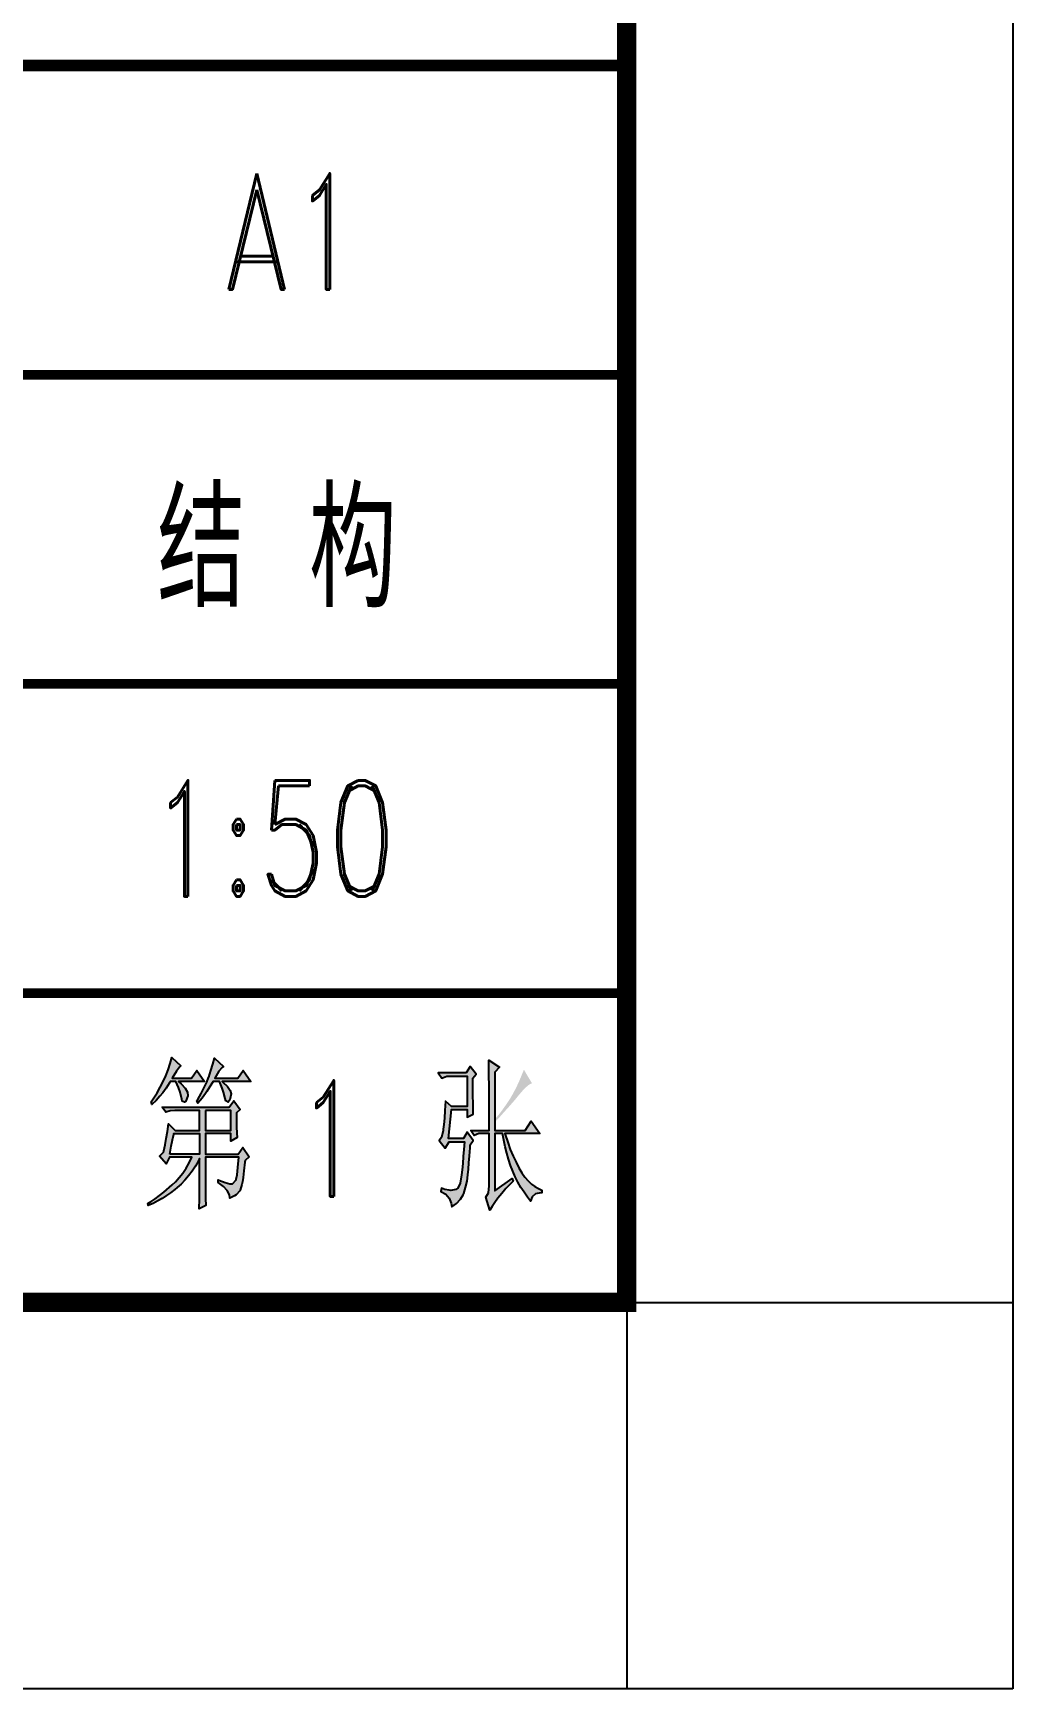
# Model space of a CAD drawing. Extents: x -383207 to 558143, y -95136 to 11777.
# Drawn here: x 248164 to 249433, y -93974 to -91831 of the extents above; entities that cross this region are included whole.
import ezdxf

# ---------------------------------------------------------------- set-up
doc = ezdxf.new("R2010")
doc.units = 0
doc.linetypes.add('CONTINOUS', pattern=[0])
doc.layers.get('0').update_dxf_attribs({"linetype": 'CONTINUOUS'})
for name, color, linetype in [('1', 7, 'CONTINUOUS'), ('DIM', 3, 'CONTINUOUS'), ('TK', 4, 'CONTINUOUS'), ('图框', 4, 'CONTINOUS')]:
    doc.layers.add(name, color=color, linetype=linetype)
doc.styles.add('CHINESE-3', font='romand.shx', dxfattribs={"width": 0.8, "bigfont": 'ochinese.shx'})
doc.styles.add('romand', font='romand.shx', dxfattribs={"width": 0.7, "height": 200, "bigfont": 'OCHINESE.shx'})

# ---------------------------------------------------------------- blocks, each defined once
blk = doc.blocks.new('tk')
at = {"color": 4}
for p, q in [((719581, -69998.6), (719581, -99698.6)), ((719081, -70498.6), (719081, -99198.6)), ((719081, -84848.6), (719081, -99198.6)), ((719081, -84848.6), (719081, -99198.6)), ((719081, -84848.6), (719081, -99198.6)), ((719081, -84848.6), (719081, -99198.6)), ((719081, -99198.6), (678781, -99198.6)), ((719081, -99198.6), (719081, -99698.6)), ((719081, -99198.6), (719581, -99198.6)), ((719581, -99698.6), (677531, -99698.6))]:
    blk.add_line(p, q, dxfattribs=at)

msp = doc.modelspace()

# ---------------------------------------------------------------- hatches: boundary and pattern name
at = {"layer": '1'}
h = msp.add_hatch(color=2, dxfattribs=at)
h.paths.add_polyline_path([(247656.5, -93300.8), (247662.9, -93297.5), (247650.6, -93282.5), (247648.7, -93287.7), (247645.9, -93294.4), (247641.6, -93302.2), (247636.6, -93311), (247632.8, -93316.7), (247628.8, -93322.4), (247624.5, -93328.1), (247619.8, -93334), (247614.8, -93339.7), (247609.3, -93345.4), (247603.9, -93350.8), (247605.1, -93354.1), (247610.8, -93349.9), (247616.2, -93345.4), (247621.4, -93340.6), (247631.6, -93330.4), (247635.9, -93325.9), (247640.4, -93320.7), (247645.4, -93314.8), (247650.8, -93307.9)])
h.paths.add_polyline_path([(247722.5, -93318.6), (247718.7, -93315), (247713.9, -93311.2), (247708.2, -93306.7), (247701.6, -93302), (247693.8, -93296.7), (247685, -93291.1), (247682.1, -93289.2), (247681.4, -93292.5), (247688.1, -93298.6), (247694, -93304.6), (247699.5, -93310.3), (247704.4, -93316), (247708.7, -93321.2), (247712.3, -93326.6), (247715.6, -93331.6), (247716.5, -93333.3), (247722, -93342), (247726, -93345.6), (247728.9, -93343.9), (247729.3, -93342.5), (247730, -93334.9), (247727.9, -93326.6), (247727, -93324.3), (247725.3, -93321.6)])
h.paths.add_polyline_path([(247724.6, -93195), (247717.7, -93205), (247696.6, -93205), (247696.6, -93175.1), (247700.6, -93170.1), (247687.8, -93160.8), (247688.1, -93166.1), (247688.3, -93173.2), (247688.3, -93182.2), (247688.5, -93192.9), (247688.5, -93205), (247652.3, -93205), (247652.3, -93173.4), (247656.5, -93167.5), (247643.5, -93159.2), (247643.7, -93166.3), (247644, -93174.4), (247644.2, -93183.1), (247644.2, -93205), (247609.8, -93205), (247614.5, -93211.6), (247620.2, -93209.7), (247626.2, -93209.2), (247644.2, -93209.2), (247644.2, -93273.3), (247602.2, -93273.3), (247607, -93280.1), (247612.7, -93278), (247618.6, -93277.5), (247739.3, -93277.5), (247728.6, -93262.6), (247721, -93273.3), (247696.6, -93273.3), (247696.6, -93209.2), (247734.6, -93209.2)])
h.paths.add_polyline_path([(247688.5, -93209.2), (247688.5, -93273.3), (247652.3, -93273.3), (247652.3, -93209.2)], flags=17)
h.paths.add_polyline_path([(247995.7, -93224.2), (248016.1, -93224.2), (248016.1, -93234.1), (248024.1, -93230.1), (248024.1, -93223.2), (248023.9, -93215.4), (248023.7, -93206.6), (248023.7, -93183.4), (248027.7, -93178.4), (248020.1, -93168.4), (248014.9, -93176.7), (247978.8, -93176.7), (247983.3, -93183.4), (247989.7, -93180.8), (248016.1, -93180.8), (248016.1, -93220.1), (247995.7, -93220.1), (247988.1, -93213.3), (247987.4, -93225.4), (247986.7, -93235.3), (247986, -93243.4), (247985.2, -93249.5), (247985.2, -93251), (247983.1, -93260), (247980, -93264.3), (247987.6, -93274.2), (247992.8, -93265.9), (248012.5, -93265.9), (248011.8, -93275.6), (248011.1, -93284.9), (248010.4, -93293.7), (248009.7, -93302), (248009, -93308.4), (248007.1, -93319.3), (248004.2, -93325.7), (248001.6, -93327.6), (247995, -93328.8), (247992.8, -93328.3), (247987.4, -93327.3), (247982.9, -93325.9), (247982.2, -93329.9), (247988.6, -93333.5), (247992.8, -93338.7), (247995.4, -93345.1), (247996.2, -93350.1), (248002.6, -93345.4), (248007.5, -93340.1), (248011.1, -93334.5), (248012, -93332.6), (248014.2, -93325), (248016.1, -93316.7), (248017.3, -93308.4), (248017.7, -93301.3), (248018.4, -93293.2), (248019.2, -93283.9), (248019.9, -93273.7), (248020.1, -93269.9), (248024.1, -93264.3), (248016.1, -93253.3), (248011.3, -93261.6), (247992.1, -93261.6)])
h.paths.add_polyline_path([(248052.1, -93175.8), (248058.1, -93169.1), (248044.1, -93160.1), (248044.1, -93164.2), (248044.3, -93169.4), (248044.3, -93182.7), (248044.5, -93191), (248044.5, -93251), (248020.8, -93251), (248025.3, -93257.6), (248031.3, -93255), (248044.5, -93255), (248044.5, -93322.6), (248043.6, -93331.6), (248040.5, -93337.5), (248045.7, -93354.1), (248048.6, -93349.4), (248051.9, -93344.2), (248056.2, -93338.5), (248060.9, -93332.6), (248066.4, -93326.4), (248072.8, -93319.8), (248075.6, -93316.7), (248074.4, -93313.3), (248052.1, -93329.2), (248052.1, -93255), (248062.1, -93255), (248063.5, -93263.8), (248065.2, -93272.3), (248067.3, -93280.4), (248069.7, -93288.4), (248072.3, -93296.3), (248075.1, -93303.6), (248078.5, -93311), (248081.8, -93317.9), (248085.8, -93324.7), (248089.8, -93331.1), (248094.1, -93337.3), (248098.4, -93342.5), (248100.3, -93336.8), (248104.8, -93333), (248111.7, -93331.8), (248112.8, -93331.6), (248112.8, -93328.3), (248108.3, -93326.4), (248103.8, -93323.8), (248099.6, -93320.5), (248095.3, -93316.2), (248091, -93311.4), (248087, -93305.8), (248083.2, -93299.4), (248079.4, -93292.2), (248075.6, -93284.4), (248072, -93275.6), (248068.7, -93266.2), (248065.4, -93256.2), (248064.9, -93255), (248110, -93255), (248098.8, -93239.1), (248091.3, -93251), (248052.1, -93251)])
h.paths.add_polyline_path([(248089.6, -93172.5), (248083.4, -93187.6), (248079.9, -93195), (248076.1, -93202.4), (248075.6, -93203.3), (248072, -93209.5), (248068.3, -93215.4), (248063.7, -93221.8), (248059, -93228.2), (248053.3, -93235.2), (248054, -93238.4), (248059.2, -93232.7), (248064.2, -93227), (248069.2, -93221.6), (248078.7, -93210.7), (248082.5, -93205.9), (248089.1, -93198.3), (248094.6, -93193.1), (248098.6, -93190.5), (248100, -93190)], flags=17)
h.paths.add_polyline_path([(248349.8, -93174.6), (248353.8, -93169.1), (248355.5, -93167.5), (248343.8, -93156.8), (248341.7, -93164.6), (248339.1, -93172.7), (248336, -93180.3), (248332.7, -93187.6), (248328.9, -93195.2), (248324.9, -93202.4), (248320.8, -93208.8), (248317, -93214.2), (248318.2, -93217.5), (248323.7, -93212.3), (248328.4, -93206.9), (248332.2, -93202.6), (248336.5, -93196.2), (248340.8, -93189.5), (248341.9, -93187.6), (248349.1, -93187.6), (248352.6, -93195.7), (248354.8, -93201.6), (248356.9, -93210.7), (248357.1, -93213.3), (248360.4, -93214.7), (248361.9, -93213.3), (248364.7, -93206.4), (248364.2, -93201.6), (248361.2, -93196.2), (248356.2, -93190.7), (248352.6, -93187.6), (248386.3, -93187.6), (248376.3, -93173.4), (248369.5, -93183.4), (248344.3, -93183.4)])
h.paths.add_polyline_path([(248436.3, -93173.4), (248429.5, -93183.4), (248399.8, -93183.4), (248404.8, -93174.6), (248409.1, -93169.6), (248410.7, -93168.4), (248399.1, -93157.5), (248397, -93165.4), (248394.6, -93173.4), (248391.8, -93182), (248391.5, -93182.4), (248389.1, -93188.8), (248385.8, -93195.7), (248382, -93203.1), (248377.5, -93210.9), (248375.9, -93213.3), (248377.5, -93215.9), (248383.2, -93209.2), (248387.5, -93203.5), (248389.1, -93200.9), (248392.9, -93195), (248397.4, -93187.6), (248405.5, -93187.6), (248409.1, -93196.4), (248410.7, -93201.6), (248412.9, -93209.9), (248413.8, -93212.6), (248416.9, -93214.4), (248419, -93211.6), (248420.9, -93203.8), (248419.5, -93199.3), (248415.9, -93194.3), (248410, -93188.6), (248409.1, -93187.6), (248446.3, -93187.6)])
h.paths.add_polyline_path([(248427.8, -93246.5), (248427.8, -93228.4), (248432.3, -93224.2), (248424.2, -93212.6), (248418.3, -93220.9), (248331.5, -93220.9), (248336.3, -93227.5), (248341.9, -93225.6), (248347.9, -93225.1), (248379.9, -93225.1), (248379.9, -93251), (248348.3, -93251), (248339.6, -93242.4), (248338.4, -93252.4), (248336.7, -93261.4), (248335.3, -93269.7), (248333.6, -93277.3), (248333.2, -93279.2), (248328, -93284.2), (248336.7, -93294.1), (248340.8, -93285.8), (248369.9, -93285.8), (248366.4, -93293.2), (248362.3, -93299.8), (248358.1, -93306.2), (248353.3, -93311.9), (248348.6, -93317.4), (248344.3, -93321.6), (248333.4, -93331.1), (248328, -93335.4), (248322.5, -93339.4), (248317, -93343.2), (248312.8, -93345.8), (248313.5, -93348.4), (248319.7, -93345.4), (248325.6, -93342.3), (248331.3, -93339), (248337, -93335.4), (248342.4, -93331.6), (248347.9, -93327.6), (248350.7, -93325), (248355.9, -93320.5), (248360.9, -93315.2), (248365.7, -93309.8), (248370.2, -93303.6), (248374.4, -93297.2), (248378.5, -93290.3), (248379.9, -93287.5), (248379.9, -93333.7), (248379.7, -93342.3), (248379.4, -93350.1), (248379.4, -93352.5), (248388, -93348.4), (248387.7, -93339.2), (248387.5, -93330.4), (248387.5, -93285.8), (248430.6, -93285.8), (248429.2, -93298.9), (248428.3, -93308.4), (248427.3, -93314.1), (248427.1, -93315), (248422.6, -93320), (248419, -93320), (248413.1, -93318.3), (248404.6, -93315.2), (248403.8, -93315), (248403.8, -93318.3), (248411, -93323.5), (248415.7, -93328.8), (248418.6, -93334.5), (248419, -93338.5), (248425.2, -93335.6), (248427.1, -93334.2), (248432.1, -93329), (248432.3, -93328.3), (248434.7, -93320.9), (248435.4, -93317.6), (248436.1, -93311.9), (248437.3, -93303.4), (248438.5, -93292), (248438.7, -93290.1), (248443.9, -93285.1), (248435.9, -93273.3), (248429.9, -93281.8), (248387.5, -93281.8), (248387.5, -93255), (248420.2, -93255), (248420.2, -93265), (248428.3, -93260), (248428, -93254.5)])
h.paths.add_polyline_path([(248420.2, -93251), (248387.5, -93251), (248387.5, -93225.1), (248420.2, -93225.1)], flags=16)
h.paths.add_polyline_path([(248379.9, -93255), (248379.9, -93281.8), (248341.5, -93281.8), (248343.1, -93271.6), (248345, -93263.1), (248346.6, -93255)], flags=16)
h.paths.add_polyline_path([(248734.2, -93264.3), (248726.2, -93253.3), (248721.4, -93261.6), (248702.2, -93261.6), (248705.8, -93224.2), (248726.2, -93224.2), (248726.2, -93234.1), (248734.2, -93230.1), (248734, -93223.2), (248734, -93215.4), (248733.7, -93206.6), (248733.7, -93183.4), (248737.8, -93178.4), (248730.2, -93168.4), (248725, -93176.7), (248688.9, -93176.7), (248693.4, -93183.4), (248699.8, -93180.8), (248726.2, -93180.8), (248726.2, -93220.1), (248705.8, -93220.1), (248698.2, -93213.3), (248697.5, -93225.4), (248696.7, -93235.3), (248696, -93243.4), (248695.3, -93249.5), (248695.3, -93251), (248693.2, -93260), (248690.1, -93264.3), (248697.7, -93274.2), (248702.9, -93265.9), (248722.6, -93265.9), (248721.9, -93275.6), (248721.2, -93284.9), (248720.5, -93293.7), (248719.8, -93302), (248719, -93308.4), (248717.1, -93319.3), (248714.3, -93325.7), (248711.5, -93327.6), (248705.1, -93328.8), (248702.9, -93328.3), (248697.5, -93327.3), (248693, -93325.9), (248692.2, -93329.9), (248698.6, -93333.5), (248702.9, -93338.7), (248705.5, -93345.1), (248706.2, -93350.1), (248712.6, -93345.4), (248717.6, -93340.1), (248721.2, -93334.5), (248722.1, -93332.6), (248724.3, -93325), (248726.2, -93316.7), (248727.3, -93308.4), (248727.8, -93301.3), (248728.5, -93293.2), (248729.2, -93283.9), (248730, -93273.7), (248730.2, -93269.9)])
h.paths.add_polyline_path([(248808.7, -93190.5), (248810.1, -93190), (248799.7, -93172.5), (248793.5, -93187.6), (248790, -93195), (248786.2, -93202.4), (248785.7, -93203.3), (248782.1, -93209.5), (248778.3, -93215.4), (248773.8, -93221.8), (248769.1, -93228.2), (248763.4, -93235.2), (248764.1, -93238.4), (248769.3, -93232.7), (248774.3, -93227), (248779.3, -93221.6), (248788.8, -93210.7), (248792.6, -93205.9), (248799.2, -93198.3), (248804.7, -93193.1)], flags=17)
h.paths.add_polyline_path([(248797.1, -93305.8), (248793.3, -93299.4), (248789.5, -93292.2), (248785.7, -93284.4), (248782.1, -93275.6), (248778.8, -93266.2), (248775.5, -93256.2), (248775, -93255), (248820.1, -93255), (248808.9, -93239.1), (248801.3, -93251), (248762.2, -93251), (248762.2, -93175.8), (248768.1, -93169.1), (248754.1, -93160.1), (248754.1, -93164.2), (248754.4, -93169.4), (248754.4, -93182.7), (248754.6, -93191), (248754.6, -93251), (248730.9, -93251), (248735.4, -93257.6), (248741.3, -93255), (248754.6, -93255), (248754.6, -93322.6), (248753.7, -93331.6), (248750.6, -93337.5), (248755.8, -93354.1), (248758.7, -93349.4), (248762, -93344.2), (248766, -93338.5), (248771, -93332.6), (248776.4, -93326.4), (248782.6, -93319.8), (248785.7, -93316.7), (248784.5, -93313.3), (248762.2, -93329.2), (248762.2, -93255), (248772.2, -93255), (248773.6, -93263.8), (248775.3, -93272.3), (248777.4, -93280.4), (248779.8, -93288.4), (248782.4, -93296.3), (248785.2, -93303.6), (248788.5, -93311), (248791.9, -93317.9), (248795.6, -93324.7), (248799.9, -93331.1), (248804.2, -93337.3), (248808.2, -93342.5), (248810.4, -93336.8), (248814.9, -93333), (248821.7, -93331.8), (248822.9, -93331.6), (248822.9, -93328.3), (248818.4, -93326.4), (248813.9, -93323.8), (248809.6, -93320.5), (248805.4, -93316.2), (248801.1, -93311.4)])

# ---------------------------------------------------------------- linework, layer by layer
msp.add_lwpolyline([(207382.7, -64273.5), (249432.7, -64273.5), (249432.7, -93973.5), (207382.7, -93973.5)], close=True)
at = {"layer": '1', "color": 2}
msp.add_line((248932.7, -93473.5), (239932.3, -93473.5), dxfattribs=at)
msp.add_line((248932.7, -93473.5), (239932.3, -93473.5), dxfattribs=at)
at = {"layer": '1', "color": 2, "const_width": 25}
for points in [[(239932.3, -93473.5), (248932.7, -93473.5), (248932.7, -86885.1), (239932.3, -86885.1)], [(239932.3, -90573.4), (248932.7, -90573.4), (248932.7, -93473.5), (239932.3, -93473.5)]]:
    msp.add_lwpolyline(points, close=True, dxfattribs=at)
at = {"layer": '1', "color": 2}
for points, const_width in [([(243032.4, -91873.5), (248932.7, -91873.5)], 15), ([(248932.7, -92273.5), (247532.6, -92273.5)], 12.5), ([(248932.7, -92673.5), (247532.6, -92673.5)], 12.5), ([(248932.7, -93073.5), (247532.6, -93073.5)], 12.5)]:
    msp.add_lwpolyline(points, dxfattribs=dict(at, const_width=const_width))
for points in [[(248323.7, -93212.3), (248318.2, -93217.5), (248317, -93214.2), (248320.8, -93208.8), (248324.9, -93202.4), (248328.9, -93195.2), (248332.7, -93187.6), (248336, -93180.3), (248339.1, -93172.7), (248341.7, -93164.6), (248343.8, -93156.8), (248355.5, -93167.5), (248353.8, -93169.1), (248349.8, -93174.6), (248344.3, -93183.4), (248369.5, -93183.4), (248376.3, -93173.4), (248386.3, -93187.6), (248352.6, -93187.6), (248356.2, -93190.7), (248361.2, -93196.2), (248364.2, -93201.6), (248364.7, -93206.4), (248361.9, -93213.3), (248360.4, -93214.7), (248357.1, -93213.3), (248356.9, -93210.7), (248354.8, -93201.6), (248352.6, -93195.7), (248349.1, -93187.6), (248341.9, -93187.6), (248340.8, -93189.5), (248336.5, -93196.2), (248332.2, -93202.6), (248328.4, -93206.9)], [(248375.9, -93213.3), (248377.5, -93210.9), (248382, -93203.1), (248385.8, -93195.7), (248389.1, -93188.8), (248391.5, -93182.4), (248391.8, -93182), (248394.6, -93173.4), (248397, -93165.4), (248399.1, -93157.5), (248410.7, -93168.4), (248409.1, -93169.6), (248404.8, -93174.6), (248399.8, -93183.4), (248429.5, -93183.4), (248436.3, -93173.4), (248446.3, -93187.6), (248409.1, -93187.6), (248410, -93188.6), (248415.9, -93194.3), (248419.5, -93199.3), (248420.9, -93203.8), (248419, -93211.6), (248416.9, -93214.4), (248413.8, -93212.6), (248412.9, -93209.9), (248410.7, -93201.6), (248409.1, -93196.4), (248405.5, -93187.6), (248397.4, -93187.6), (248392.9, -93195), (248389.1, -93200.9), (248387.5, -93203.5), (248383.2, -93209.2), (248377.5, -93215.9)], [(248702.9, -93338.7), (248705.5, -93345.1), (248706.2, -93350.1), (248712.6, -93345.4), (248717.6, -93340.1), (248721.2, -93334.5), (248722.1, -93332.6), (248724.3, -93325), (248726.2, -93316.7), (248727.3, -93308.4), (248727.8, -93301.3), (248728.5, -93293.2), (248729.2, -93283.9), (248730, -93273.7), (248730.2, -93269.9), (248734.2, -93264.3), (248726.2, -93253.3), (248721.4, -93261.6), (248702.2, -93261.6), (248705.8, -93224.2), (248726.2, -93224.2), (248726.2, -93234.1), (248734.2, -93230.1), (248734, -93223.2), (248734, -93215.4), (248733.7, -93206.6), (248733.7, -93183.4), (248737.8, -93178.4), (248730.2, -93168.4), (248725, -93176.7), (248688.9, -93176.7), (248693.4, -93183.4), (248699.8, -93180.8), (248726.2, -93180.8), (248726.2, -93220.1), (248705.8, -93220.1), (248698.2, -93213.3), (248697.5, -93225.4), (248696.7, -93235.3), (248696, -93243.4), (248695.3, -93249.5), (248695.3, -93251), (248693.2, -93260), (248690.1, -93264.3), (248697.7, -93274.2), (248702.9, -93265.9), (248722.6, -93265.9), (248721.9, -93275.6), (248721.2, -93284.9), (248720.5, -93293.7), (248719.8, -93302), (248719, -93308.4), (248717.1, -93319.3), (248714.3, -93325.7), (248711.5, -93327.6), (248705.1, -93328.8), (248702.9, -93328.3), (248697.5, -93327.3), (248693, -93325.9), (248692.2, -93329.9), (248698.6, -93333.5)], [(248791.9, -93317.9), (248788.5, -93311), (248785.2, -93303.6), (248782.4, -93296.3), (248779.8, -93288.4), (248777.4, -93280.4), (248775.3, -93272.3), (248773.6, -93263.8), (248772.2, -93255), (248762.2, -93255), (248762.2, -93329.2), (248784.5, -93313.3), (248785.7, -93316.7), (248782.6, -93319.8), (248776.4, -93326.4), (248771, -93332.6), (248766, -93338.5), (248762, -93344.2), (248758.7, -93349.4), (248755.8, -93354.1), (248750.6, -93337.5), (248753.7, -93331.6), (248754.6, -93322.6), (248754.6, -93255), (248741.3, -93255), (248735.4, -93257.6), (248730.9, -93251), (248754.6, -93251), (248754.6, -93191), (248754.4, -93182.7), (248754.4, -93169.4), (248754.1, -93164.2), (248754.1, -93160.1), (248768.1, -93169.1), (248762.2, -93175.8), (248762.2, -93251), (248801.3, -93251), (248808.9, -93239.1), (248820.1, -93255), (248775, -93255), (248775.5, -93256.2), (248778.8, -93266.2), (248782.1, -93275.6), (248785.7, -93284.4), (248789.5, -93292.2), (248793.3, -93299.4), (248797.1, -93305.8), (248801.1, -93311.4), (248805.4, -93316.2), (248809.6, -93320.5), (248813.9, -93323.8), (248818.4, -93326.4), (248822.9, -93328.3), (248822.9, -93331.6), (248821.7, -93331.8), (248814.9, -93333), (248810.4, -93336.8), (248808.2, -93342.5), (248804.2, -93337.3), (248799.9, -93331.1), (248795.6, -93324.7)], [(248387.5, -93330.4), (248387.7, -93339.2), (248388, -93348.4), (248379.4, -93352.5), (248379.4, -93350.1), (248379.7, -93342.3), (248379.9, -93333.7), (248379.9, -93287.5), (248378.5, -93290.3), (248374.4, -93297.2), (248370.2, -93303.6), (248365.7, -93309.8), (248360.9, -93315.2), (248355.9, -93320.5), (248350.7, -93325), (248347.9, -93327.6), (248342.4, -93331.6), (248337, -93335.4), (248331.3, -93339), (248325.6, -93342.3), (248319.7, -93345.4), (248313.5, -93348.4), (248312.8, -93345.8), (248317, -93343.2), (248322.5, -93339.4), (248328, -93335.4), (248333.4, -93331.1), (248344.3, -93321.6), (248348.6, -93317.4), (248353.3, -93311.9), (248358.1, -93306.2), (248362.3, -93299.8), (248366.4, -93293.2), (248369.9, -93285.8), (248340.8, -93285.8), (248336.7, -93294.1), (248328, -93284.2), (248333.2, -93279.2), (248333.6, -93277.3), (248335.3, -93269.7), (248336.7, -93261.4), (248338.4, -93252.4), (248339.6, -93242.4), (248348.3, -93251), (248379.9, -93251), (248379.9, -93225.1), (248347.9, -93225.1), (248341.9, -93225.6), (248336.3, -93227.5), (248331.5, -93220.9), (248418.3, -93220.9), (248424.2, -93212.6), (248432.3, -93224.2), (248427.8, -93228.4), (248427.8, -93246.5), (248428, -93254.5), (248428.3, -93260), (248420.2, -93265), (248420.2, -93255), (248387.5, -93255), (248387.5, -93281.8), (248429.9, -93281.8), (248435.9, -93273.3), (248443.9, -93285.1), (248438.7, -93290.1), (248438.5, -93292), (248437.3, -93303.4), (248436.1, -93311.9), (248435.4, -93317.6), (248434.7, -93320.9), (248432.3, -93328.3), (248432.1, -93329), (248427.1, -93334.2), (248425.2, -93335.6), (248419, -93338.5), (248418.6, -93334.5), (248415.7, -93328.8), (248411, -93323.5), (248403.8, -93318.3), (248403.8, -93315), (248404.6, -93315.2), (248413.1, -93318.3), (248419, -93320), (248422.6, -93320), (248427.1, -93315), (248427.3, -93314.1), (248428.3, -93308.4), (248429.2, -93298.9), (248430.6, -93285.8), (248387.5, -93285.8)], [(248387.5, -93225.1), (248387.5, -93251), (248420.2, -93251), (248420.2, -93225.1)], [(248341.5, -93281.8), (248343.1, -93271.6), (248345, -93263.1), (248346.5, -93255.7), (248346.7, -93255), (248379.9, -93255), (248379.9, -93281.8)]]:
    msp.add_lwpolyline(points, close=True, dxfattribs=at)
at = {"layer": '图框', "color": 2}
msp.add_line((248932.7, -93473.5), (239932.3, -93473.5), dxfattribs=at)

# ---------------------------------------------------------------- block references
at = {"layer": 'DIM'}
msp.add_blockref('tk', (-470148.2, 5725.1), dxfattribs=at)

# ---------------------------------------------------------------- texts
at = {"layer": 'TK', "color": 1, "style": 'romand', "width": 0.7}
for s, p in [('A1', (248408.9, -92163)), ('1:50', (248315.3, -92948.3))]:
    msp.add_text(s, height=150.01, dxfattribs=at).set_placement(p)
at = {"layer": 'TK', "color": 2, "style": 'CHINESE-3', "width": 0.8}
msp.add_text('结 构', height=150.01, dxfattribs=at).set_placement((248325, -92574.3))
at = {"layer": 'TK', "color": 4, "style": 'romand', "width": 0.7}
msp.add_text('1', height=150, dxfattribs=at).set_placement((248504, -93336.4))

doc.saveas('drawing.dxf')
